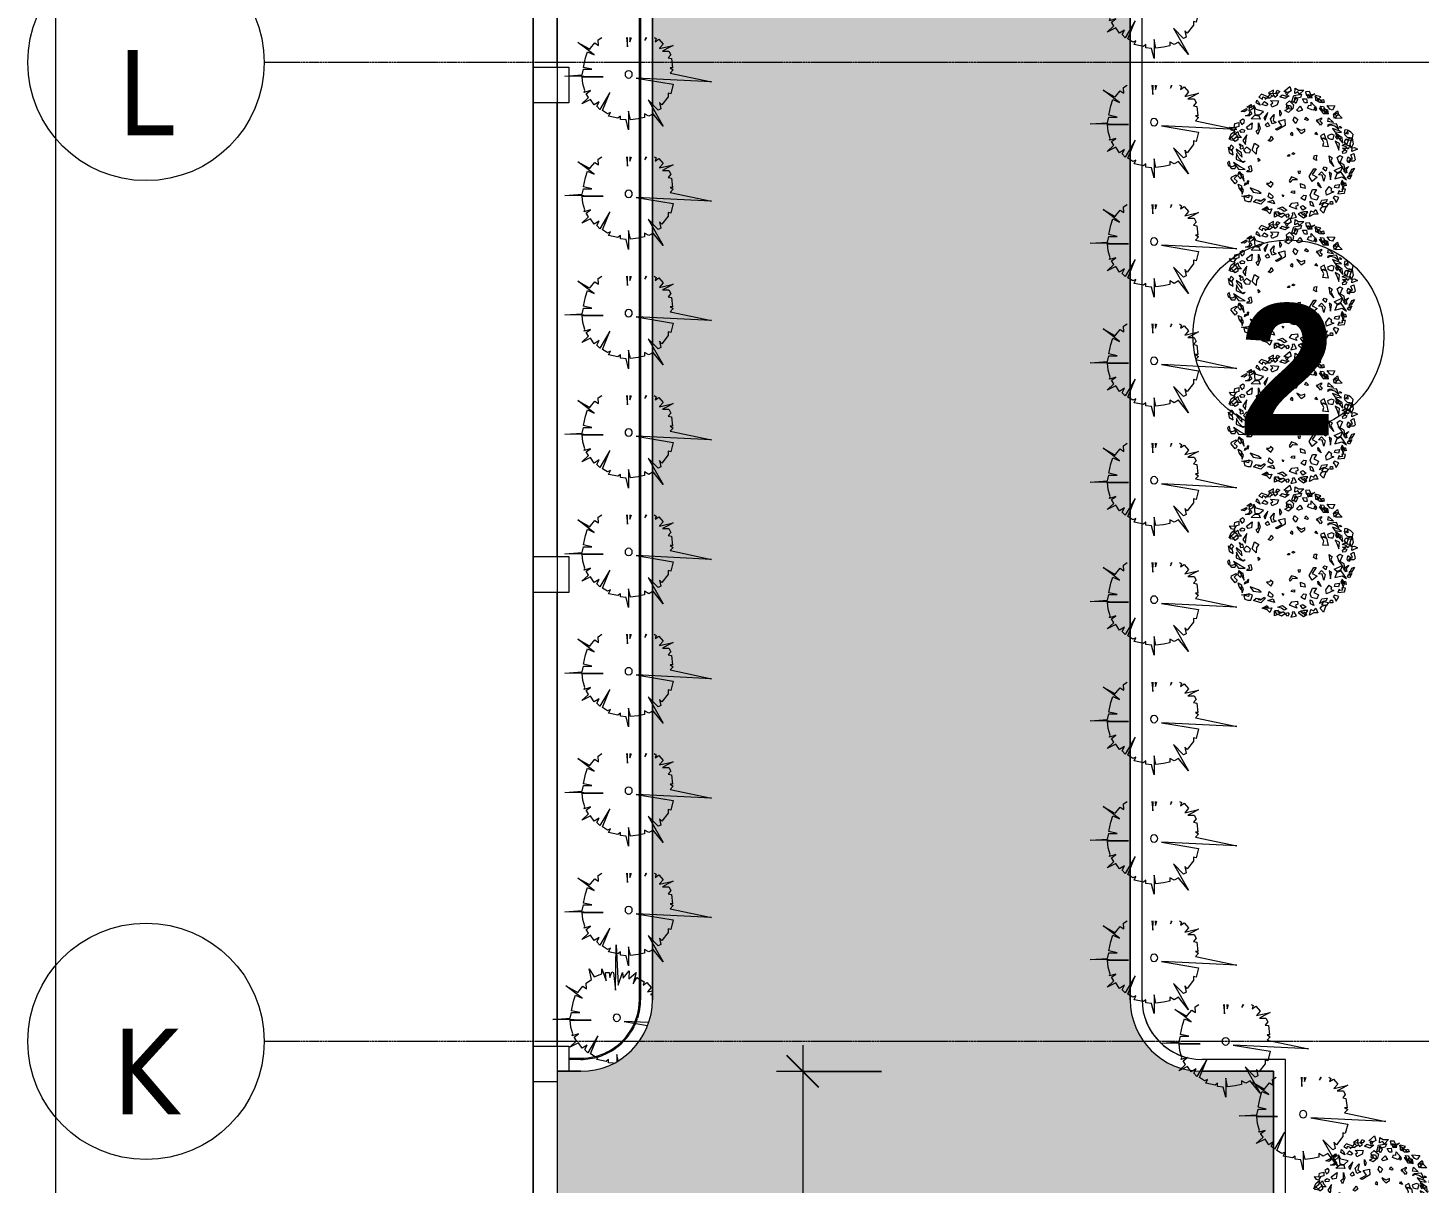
# Model space of a CAD drawing. Header units: millimetres. Extents: x 5357 to 201988, y -16345 to 109895.
# Drawn here: x 21872 to 33524, y 60549 to 70227 of the extents above; entities that cross this region are included whole.
import ezdxf

# ---------------------------------------------------------------- set-up
doc = ezdxf.new("R2010")
doc.units = ezdxf.units.MM
doc.linetypes.add('Double dash', pattern=[41.999998, 12, -6, 6, -6, 6, -6])
doc.linetypes.add('Grid Line', pattern=[22.225, 12.7, -3.175, 3.175, -3.175])
for name, color, linetype, lineweight in [('A-ANNO-DIMS', 211, 'Continuous', 9), ('A-ANNO-DIMS-220', 211, 'Continuous', 9), ('A-DETL-GENF-5', 254, 'Continuous', 9), ('A-DETL-MEDM', 33, 'Continuous', 18), ('A-DETL-THIN', 151, 'Continuous', 9), ('A-FLOR', 192, 'Continuous', 9), ('A-WALL', 113, 'Continuous', 9), ('C-PROP-LINE', 91, 'Double dash', 18), ('G-ANNO-TEXT-1', 7, 'Continuous', 9), ('G-IMPT', 8, 'Continuous', 9), ('L-PLNT', 71, 'Continuous', 9), ('S-COLS', 52, 'Continuous', 9), ('S-GRID-1', 1, 'Grid Line', 9), ('S-GRID-IDEN', 1, 'Continuous', 9)]:
    doc.layers.add(name, color=color, linetype=linetype, lineweight=lineweight)
doc.styles.add('Arial_4', font='arial_0.ttf', dxfattribs={"width": 0.9, "height": 660})
doc.styles.add('Arial_B', font='arialbd_0.ttf', dxfattribs={"width": 0.95, "height": 1100})
doc.styles.add('Tahoma_B', font='tahomabd_0.ttf', dxfattribs={"height": 715})
doc.dimstyles.new('1_Dim_chi_tiet_khu_đất_2', dxfattribs={"dimscale": 304.8, "dimtxt": 673.371204, "dimasz": 0.866142, "dimexe": 0.721785, "dimexo": 0.0625, "dimgap": 0.072178, "dimtad": 1, "dimdec": 0, "dimrnd": 5, "dimzin": 0, "dimdsep": 46, "dimtxsty": 'Arial_4', "dimblk1": 'OBLIQUE', "dimblk2": 'OBLIQUE', "dimsah": 1, "dimcen": 0.09, "dimdle": 0.721785, "dimazin": 0, "dimtfac": 1, "dimtdec": 4, "dimtix": 1, "dimtmove": 0, "dimatfit": 3, "dimfxl": 2.165354, "dimfxlon": 1, "dimtvp": 1, "dimtolj": 1, "dimtzin": 0, "dimarcsym": 2})

# ---------------------------------------------------------------- blocks, each defined once
blk = doc.blocks.new('CAY MAI VAN PHUC - CAY DUC SOC_dwg-V438-TKCS_MB SÂN ĐƯỜNG NỘI BỘ')
at = {"layer": 'G-IMPT', "flags": 128}
for points in [[(-342, 277), (-473, 307), (-416, 277)], [(-271, 393), (-293, 380), (-280, 347), (-320, 373), (-366, 320), (-329, 277)], [(-182, 393), (-173, 360), (-193, 393)], [(-12, 393), (-14, 347), (-30, 393)], [(23, 393), (13, 293), (11, 393)], [(404, 277), (359, 333), (319, 307), (325, 367), (286, 393)], [(456, 277), (538, 340), (429, 277)], [(-416, 277), (-360, 247), (-426, 247), (-446, 207), (-419, 174), (-453, 167), (-466, 68), (-439, 68), (-473, 48), (-439, 14), (-878, -79), (-80, -39), (-473, -105), (-446, -205), (-419, -198), (-419, -238), (-353, -324), (-326, -298), (-340, -364), (-313, -378), (-207, -271), (-366, -550), (-260, -418), (-213, -444), (-167, -418), (-167, -457), (-100, -471), (-20, -481), (0, -391), (0, -590), (26, -484), (86, -477), (86, -444), (113, -464), (212, -444), (192, -404), (226, -418), (279, -384), (199, -192), (305, -371), (339, -338), (312, -291), (365, -324), (405, -265), (498, -311), (425, -245), (452, -205), (405, -172), (472, -192), (465, -172), (485, -99), (492, -25), (272, -25), (678, -19), (492, -6), (478, 54), (392, 54), (478, 74), (458, 174), (438, 240), (365, 207), (456, 277)], [(-329, 277), (-326, 274), (-342, 277)], [(429, 277), (412, 267), (404, 277)]]:
    blk.add_lwpolyline(points, dxfattribs=at)
at = {"layer": 'G-IMPT'}
blk.add_circle((0, 0), 38.6, dxfattribs=at)
blk = doc.blocks.new('CAY MAI VAN PHUC - CAY BONG TRANG-V440-TKCS_MB SÂN ĐƯỜNG NỘI BỘ')
at = {"extrusion": (0, 0, -1), "xscale": 0.7894736842105263, "yscale": 0.7894736842105263, "zscale": -0.7894736842105263, "rotation": 180}
blk.add_blockref('CAY MAI VAN PHUC - CAY DUC SOC_dwg-V438-TKCS_MB SÂN ĐƯỜNG NỘI BỘ', (0, 0), dxfattribs=at)
blk = doc.blocks.new('CAY MAI VAN PHUC - CAY DUC SOC_dwg-V759-TKCS_MB SÂN ĐƯỜNG NỘI BỘ')
at = {"layer": 'G-IMPT'}
for p, q in [((-215, -279), (-207, -272)), ((-207, -272), (-213, -282))]:
    blk.add_line(p, q, dxfattribs=at)
at = {"layer": 'G-IMPT', "flags": 128}
for points in [[(33, 479), (13, 293), (6, 772), (-14, 347), (-60, 479), (-67, 420), (-133, 499), (-127, 413), (-207, 479), (-173, 360), (-213, 426), (-293, 380), (-280, 347), (-320, 373), (-366, 320), (-326, 274), (-380, 286)], [(633, -16), (492, -6), (478, 54), (392, 54), (478, 74), (458, 174), (438, 240), (365, 207), (538, 340), (412, 267), (359, 333), (319, 307), (325, 367), (266, 406), (292, 519), (239, 433), (159, 466), (159, 519), (113, 393), (119, 479), (79, 479), (73, 426), (53, 486), (33, 479)], [(-380, 258), (-360, 247), (-377, 247)], [(-338, -52), (-80, -39), (-328, -81)], [(334, -343), (339, -338), (312, -291), (365, -324), (405, -265), (498, -311), (425, -245), (452, -205), (405, -172), (472, -192), (465, -172), (485, -99), (492, -25), (272, -25), (633, -20)], [(633, -20), (678, -19), (633, -16)], [(228, -416), (279, -384), (199, -192), (305, -371), (333, -343)], [(-15, -457), (0, -391), (0, -464)], [(33, -483), (86, -477), (86, -444), (113, -464), (212, -444), (192, -404), (226, -418)]]:
    blk.add_lwpolyline(points, dxfattribs=at)
at = {"layer": 'G-IMPT'}
blk.add_circle((0, 0), 38.6, dxfattribs=at)
blk = doc.blocks.new('CAY MAI VAN PHUC - CAY BONG TRANG-V760-TKCS_MB SÂN ĐƯỜNG NỘI BỘ')
at = {"extrusion": (0, 0, -1), "xscale": 0.7894736842105263, "yscale": 0.7894736842105263, "zscale": -0.7894736842105263, "rotation": 180}
blk.add_blockref('CAY MAI VAN PHUC - CAY DUC SOC_dwg-V759-TKCS_MB SÂN ĐƯỜNG NỘI BỘ', (0, 0), dxfattribs=at)
blk = doc.blocks.new('CAY BACH TRINH - CAY BACH TRINH_dwg-2249800-TKCS_MB SÂN ĐƯỜNG NỘI BỘ')
at = {"layer": 'G-IMPT', "flags": 128}
for points in [[(-715, 1368), (-728, 1408), (-805, 1472), (-663, 1508), (-663, 1385)], [(-648, 1504), (-672, 1392), (-758, 1347), (-746, 1419), (-706, 1444)], [(-477, 1437), (-459, 1512), (-646, 1555)], [(-578, 1452), (-505, 1613), (-404, 1608), (-431, 1511), (-482, 1548), (-505, 1489), (-486, 1456)], [(-357, 1653), (-250, 1541), (-201, 1603), (-123, 1566), (-133, 1703), (-220, 1653)], [(-83, 1327), (-48, 1351), (-99, 1506), (-301, 1542), (-270, 1454), (-140, 1428)], [(-133, 1478), (-191, 1403), (-152, 1303), (-113, 1353)], [(7, 1749), (-25, 1628), (43, 1591), (160, 1616)], [(23, 1503), (131, 1428), (267, 1478), (209, 1528), (131, 1503)], [(121, 1587), (40, 1602), (86, 1521)], [(335, 1653), (267, 1616), (316, 1566), (365, 1591)], [(533, 1553), (590, 1452), (520, 1446), (509, 1467), (423, 1512), (399, 1468), (319, 1525), (383, 1562)], [(423, 1516), (443, 1553), (433, 1653), (560, 1578), (472, 1491)], [(579, 1478), (745, 1541), (813, 1466), (725, 1416), (716, 1478), (657, 1453), (647, 1416)], [(-1364, 914), (-1208, 910), (-1218, 988), (-1136, 1017), (-1240, 1107), (-1267, 1010)], [(-1174, 1238), (-1112, 1130), (-1037, 1152), (-972, 1252)], [(-766, 1181), (-866, 1042), (-1009, 1038), (-900, 1094)], [(-996, 1019), (-915, 1047), (-883, 1171), (-978, 1137)], [(-989, 1076), (-860, 1099), (-799, 1231), (-876, 1225), (-913, 1152)], [(-874, 1403), (-896, 1328), (-826, 1327), (-809, 1379)], [(-870, 1320), (-769, 1323), (-719, 1438), (-798, 1395)], [(-697, 1145), (-671, 1210), (-634, 1180), (-660, 1114)], [(-556, 1333), (-692, 1179), (-600, 1129), (-460, 1181), (-492, 1255), (-553, 1247)], [(-428, 1425), (-446, 1319), (-376, 1318), (-327, 1420)], [(-269, 1228), (-328, 1128), (-220, 1091), (-172, 1128)], [(14, 1366), (-94, 1266), (-74, 1166), (43, 1066), (140, 1116), (23, 1178), (101, 1291)], [(-50, 1140), (92, 1178), (86, 1252), (-14, 1249)], [(267, 1128), (228, 1041), (257, 966), (267, 1041)], [(511, 1378), (306, 1366), (335, 1266), (472, 1203), (501, 1278), (452, 1316)], [(667, 1353), (579, 1291), (628, 1241), (735, 1278)], [(696, 1091), (891, 1141), (949, 1253), (920, 1016), (803, 1003)], [(871, 1391), (823, 1341), (784, 1253), (891, 1316)], [(1064, 1244), (1080, 1108), (985, 1158), (937, 1212)], [(1027, 1278), (998, 1228), (1037, 1191), (1135, 1203)], [(1047, 1103), (998, 1028), (1066, 978), (1164, 978), (1066, 1016)], [(1144, 1166), (1135, 1128), (1203, 1078), (1281, 1091)], [(-1164, 910), (-1135, 1007), (-1204, 1044), (-1282, 1000), (-1216, 980)], [(-1279, 631), (-1217, 768), (-1027, 752), (-1169, 714)], [(-1010, 928), (-1137, 803), (-990, 828)], [(-993, 702), (-1009, 756), (-1064, 751)], [(-840, 791), (-799, 735), (-718, 839), (-724, 876), (-821, 927), (-821, 894), (-775, 847)], [(-717, 878), (-717, 816), (-688, 841)], [(-415, 941), (-483, 878), (-454, 853), (-386, 878)], [(-113, 953), (-201, 878), (-152, 778), (-84, 866)], [(140, 878), (131, 728), (335, 603), (384, 628), (218, 716), (306, 841)], [(413, 1016), (443, 853), (365, 803), (472, 766), (511, 903)], [(579, 803), (540, 716), (599, 691), (647, 741)], [(647, 866), (579, 1066), (686, 928)], [(813, 978), (784, 891), (1018, 903), (920, 991)], [(823, 791), (784, 653), (842, 491), (891, 578), (823, 628)], [(988, 791), (1008, 628), (1096, 616), (1144, 678)], [(1261, 753), (1203, 803), (1193, 853), (1232, 891), (1310, 841)], [(1339, 702), (1463, 665), (1444, 774), (1337, 802)], [(-1595, 553), (-1527, 591), (-1429, 491), (-1497, 416), (-1634, 403), (-1653, 491)], [(-1597, 135), (-1570, 248), (-1626, 391), (-1648, 247)], [(-1619, 320), (-1482, 361), (-1595, 398)], [(-1478, 213), (-1422, 297), (-1459, 373), (-1523, 336)], [(-1424, 524), (-1440, 618), (-1501, 607), (-1513, 501)], [(-1380, 266), (-1361, 403), (-1185, 528), (-1224, 441)], [(-1302, 703), (-1351, 666), (-1312, 653)], [(-1109, 650), (-1174, 560), (-1345, 537), (-1285, 585)], [(-1328, 370), (-1279, 378), (-1302, 402)], [(-1283, 435), (-1251, 475), (-1188, 428), (-1232, 366)], [(-1065, 367), (-1127, 366), (-1158, 473), (-1082, 500), (-981, 458), (-1000, 389)], [(-855, 181), (-881, 279), (-825, 405), (-958, 362), (-994, 169)], [(-942, 366), (-893, 503), (-795, 453), (-825, 366), (-873, 403)], [(-721, 477), (-654, 499), (-671, 550)], [(-220, 591), (-289, 516), (-386, 578), (-386, 628), (-289, 591), (-181, 653)], [(-74, 528), (-35, 541), (-6, 491), (-74, 466)], [(491, 441), (443, 366), (511, 303), (569, 328), (521, 378)], [(1135, 478), (1232, 328), (1164, 228), (1154, 328)], [(1310, 591), (1252, 628), (1193, 603), (1203, 553), (1281, 541)], [(1270, 413), (1394, 410), (1386, 473), (1452, 496), (1368, 568), (1347, 490)], [(1378, 453), (1369, 353), (1437, 303), (1476, 366)], [(1422, 673), (1471, 586), (1531, 604), (1583, 684)], [(1447, 578), (1476, 466), (1593, 366), (1544, 503)], [(1553, 425), (1451, 325), (1568, 345)], [(-1619, 40), (-1622, 139), (-1683, 152), (-1767, 105)], [(-1363, 198), (-1471, 259), (-1494, 200), (-1562, 210), (-1523, 107), (-1467, 166)], [(-1482, 60), (-1448, -1), (-1384, -6), (-1369, 43), (-1433, 90)], [(-1478, 141), (-1429, 91), (-1371, 128)], [(-1274, 77), (-1290, 255), (-1183, 312), (-1221, 219)], [(-74, 16), (-123, -9), (-94, -34), (-55, -22)], [(813, 191), (881, 116), (891, -22), (988, 78), (930, 266)], [(1085, 125), (1140, 155), (1218, 75), (1163, 15), (1054, 5), (1038, 75)], [(1310, 166), (1300, 116), (1222, 128), (1232, 203)], [(1256, -105), (1272, 5), (1412, 105), (1381, 35)], [(1319, 245), (1280, 215), (1311, 205)], [(1476, 153), (1534, 78), (1583, 116), (1544, 216)], [(1624, 156), (1594, 16), (1487, -41), (1502, 50), (1551, 81)], [(-1595, -47), (-1673, -9), (-1702, -172), (-1673, -209), (-1536, -209), (-1556, -172), (-1634, -147)], [(-1515, -106), (-1486, -178), (-1501, -227), (-1553, -242), (-1599, -161)], [(-1489, -516), (-1411, -473), (-1448, -396), (-1534, -351), (-1465, -430)], [(-1449, -521), (-1419, -309), (-1263, -222), (-1351, -346)], [(-1291, -267), (-1232, -115), (-1304, -62), (-1376, -95)], [(-1224, -515), (-1157, -451), (-1369, -353), (-1324, -476)], [(-1145, -345), (-1046, -242), (-1021, -71), (-1105, -125), (-1069, -201)], [(-935, -470), (-860, -411), (-900, -361), (-966, -383)], [(-688, -191), (-610, -147), (-641, -60), (-704, -55), (-685, -122)], [(11, -79), (65, -80), (51, -44), (11, -37)], [(832, -134), (784, -184), (823, -222)], [(1085, -355), (1023, -325), (999, -455), (1023, -485), (1132, -485), (1116, -455), (1054, -435)], [(1477, -247), (1352, -421), (1173, -426), (1309, -356)], [(1179, -205), (1218, -245), (1264, -215)], [(1398, -9), (1408, -159), (1232, -234), (1339, -134)], [(1427, -309), (1447, -409), (1525, -409), (1573, -334), (1505, -346)], [(1563, -293), (1595, -211), (1641, -250), (1609, -331)], [(-1604, -526), (-1578, -497), (-1615, -421), (-1690, -396)], [(-1553, -680), (-1504, -649), (-1521, -598), (-1613, -563)], [(-1546, -521), (-1536, -609), (-1595, -596), (-1604, -509)], [(-1173, -669), (-1368, -622), (-1473, -694), (-1336, -498), (-1227, -542)], [(-1390, -946), (-1429, -809), (-1361, -709), (-1332, -796), (-1361, -846)], [(-1024, -493), (-1058, -702), (-1088, -530)], [(-888, -735), (-838, -578), (-745, -570), (-823, -487), (-921, -590)], [(-582, -741), (-504, -613), (-626, -407), (-681, -406), (-575, -561), (-711, -631)], [(-229, -532), (-269, -525), (-272, -467), (-200, -477)], [(-129, -656), (-34, -622), (23, -722), (0, -767), (-69, -688), (-193, -693)], [(1124, -735), (1132, -805), (1085, -795), (1077, -725)], [(1202, -735), (1225, -565), (1350, -495), (1280, -595)], [(1330, -484), (1271, -546), (1300, -671), (1369, -596)], [(1384, -736), (1435, -805), (1537, -675), (1529, -628), (1408, -565), (1408, -607), (1465, -665)], [(-1468, -852), (-1402, -831), (-1326, -772), (-1450, -777)], [(-1251, -1066), (-1426, -1044), (-1452, -946), (-1351, -943), (-1371, -1002), (-1308, -1008), (-1282, -979)], [(-1270, -915), (-1163, -901), (-1183, -834), (-1295, -817)], [(-1144, -1010), (-957, -1095), (-936, -993), (-1027, -873), (-1088, -926), (-1063, -982)], [(-811, -903), (-736, -844), (-727, -764), (-770, -826)], [(-698, -1231), (-557, -1193), (-527, -1096), (-584, -953), (-693, -951), (-619, -1061), (-741, -1124)], [(-393, -926), (-281, -901), (-277, -790), (-378, -835)], [(-120, -1056), (-31, -1033), (-45, -997), (-117, -988)], [(176, -1143), (205, -1087), (168, -1096)], [(550, -1034), (443, -1134), (482, -1196), (569, -1146)], [(614, -795), (506, -893), (444, -803), (510, -740), (536, -796)], [(1048, -911), (967, -1024), (753, -1052), (829, -993)], [(1193, -846), (1173, -780), (1104, -785)], [(1249, -1075), (1218, -965), (1272, -885), (1295, -955), (1272, -995)], [(1359, -809), (1271, -859), (1281, -984), (1330, -909)], [(-1130, -1172), (-1165, -1196), (-1203, -1289), (-1280, -1164), (-1162, -1128)], [(-1117, -1335), (-1039, -1334), (-1059, -1267), (-1114, -1266)], [(-883, -1296), (-1010, -1321), (-942, -1409), (-834, -1384)], [(-771, -1348), (-831, -1232), (-975, -1212), (-947, -1284), (-866, -1298)], [(-872, -1573), (-787, -1482), (-829, -1416), (-944, -1384)], [(-622, -1399), (-535, -1360), (-523, -1254), (-580, -1280)], [(-384, -1242), (-286, -1181), (-363, -1098), (-424, -1108)], [(-336, -1491), (-270, -1405), (-332, -1372), (-423, -1439)], [(-180, -1469), (12, -1396), (-45, -1309), (-194, -1290), (-200, -1370), (-142, -1392)], [(323, -1445), (199, -1404), (83, -1492), (153, -1523), (221, -1476)], [(411, -1324), (581, -1272), (441, -1226)], [(731, -1476), (595, -1400), (567, -1474), (481, -1461), (531, -1590), (600, -1516)], [(608, -1509), (686, -1484), (608, -1434)], [(667, -1184), (647, -1221), (764, -1334), (959, -1271), (891, -1209), (764, -1246)], [(775, -1261), (835, -1251), (807, -1222)], [(1103, -1266), (1025, -1267), (986, -1133), (1081, -1099), (1208, -1151), (1184, -1238)], [(1066, -1096), (1086, -1171), (1271, -1121)], [(-505, -1659), (-547, -1509), (-620, -1542), (-671, -1472), (-727, -1598), (-626, -1595)], [(-386, -1646), (-464, -1534), (-357, -1534), (-289, -1559)], [(-215, -1584), (-355, -1693), (-443, -1641), (-373, -1567), (-346, -1624), (-297, -1583), (-299, -1545)], [(-55, -1574), (-63, -1616), (-24, -1708), (-167, -1674), (-109, -1565)], [(69, -1680), (123, -1624), (62, -1590), (23, -1629)], [(228, -1671), (131, -1609), (189, -1571), (209, -1584), (306, -1584), (306, -1534), (404, -1546), (365, -1609)], [(411, -1674), (406, -1550), (330, -1534), (226, -1592)]]:
    blk.add_lwpolyline(points, close=True, dxfattribs=at)
blk = doc.blocks.new('CAY BACH TRINH - CAY BACH TRINH-2271498-TKCS_MB SÂN ĐƯỜNG NỘI BỘ')
at = {"extrusion": (0, 0, -1), "xscale": 0.3200000000000001, "yscale": 0.3200000000000001, "zscale": -0.3200000000000001, "rotation": 180}
blk.add_blockref('CAY BACH TRINH - CAY BACH TRINH_dwg-2249800-TKCS_MB SÂN ĐƯỜNG NỘI BỘ', (0, 0), dxfattribs=at)
blk = doc.blocks.new('Family - ___-1476882-TKCS_MB SÂN ĐƯỜNG NỘI BỘ')
at = {"layer": 'C-PROP-LINE'}
blk.add_line((26104, 45986), (26104, 77418), dxfattribs=at)
blk = doc.blocks.new('Grid - M_Grid Head - Circle-353313-TKCS_MB SÂN ĐƯỜNG NỘI BỘ')
at = {"layer": 'S-GRID-IDEN'}
blk.add_circle((0, 0), 4.5, dxfattribs=at)
blk = doc.blocks.new('DIMBLOCK37-TKCS_MB SÂN ĐƯỜNG NỘI BỘ')
at = {"layer": 'A-ANNO-DIMS-220'}
for p, q in [((28361, 61706), (28361, 40766)), ((29021, 61486), (28141, 61486)), ((28361, 61486), (29021, 61486)), ((29021, 40986), (28141, 40986)), ((28361, 40986), (29021, 40986))]:
    blk.add_line(p, q, dxfattribs=at)
at = {"layer": 'A-ANNO-DIMS-220', "lineweight": 25}
for p, q in [((28361, 61486), (28229, 61618)), ((28361, 61486), (28493, 61354)), ((28361, 40986), (28229, 41118)), ((28361, 40986), (28493, 40854))]:
    blk.add_line(p, q, dxfattribs=at)
at = {"layer": 'A-ANNO-DIMS-220', "color": 0, "insert": (27483, 50097), "char_height": 660, "width": 2734.92, "attachment_point": 1, "rotation": 90, "line_spacing_factor": 0.941778, "style": 'Arial_4'}
blk.add_mtext('20500', dxfattribs=at)
blk = doc.blocks.new('_Oblique')
at = {"color": 0, "linetype": 'ByBlock', "lineweight": -2}
blk.add_line((-0.5, -0.5), (0.5, 0.5), dxfattribs=at)

msp = doc.modelspace()

# ---------------------------------------------------------------- hatches: boundary and pattern name
at = {"layer": 'A-DETL-GENF-5'}
h = msp.add_hatch(color=256, dxfattribs=at)
h.paths.add_polyline_path([(132236, 13236.9), (133801.5, 14802.4), (133801.5, 40386.3), (133808.2, 40474.6), (133827.9, 40561), (133860.2, 40643.9), (133904.8, 40721.5), (133956, 40787.2), (134018.7, 40847.3), (134092.5, 40899.5), (134160.4, 40935.1), (134241.9, 40964.1), (134330, 40981.2), (134432.3, 40986.3), (134801.5, 40986.3), (134801.5, 45986.3), (134601.6, 45986.3), (134601.5, 61486.3), (134401.5, 61486.3), (134313.2, 61493.1), (134226.8, 61512.7), (134143.9, 61545.1), (134066.3, 61589.7), (134000.6, 61640.8), (133944.1, 61698.6), (133893.1, 61768.6), (133852.7, 61845.2), (133823.7, 61926.8), (133806.6, 62014.8), (133801.5, 62086.3), (133801.5, 77711.3), (128195.8, 83316.9), (86052.6, 83316.9), (85953.7, 83323), (85845.1, 83344.4), (85752.8, 83374.4), (85658.2, 83419.1), (85576.4, 83470.6), (85501.2, 83531.3), (85433.6, 83600.5), (85374.7, 83677.1), (85325.2, 83760.2), (85284.4, 83853), (85256.2, 83945.7), (85239.1, 84041.7), (85232.6, 84118.2), (85152.6, 84118.2), (85152.6, 84418.2), (75352.6, 84418.2), (75352.6, 81418.2), (69152.6, 81418.5), (69152.6, 83336.9), (32729.3, 83336.9), (27103.5, 77711.1), (27101.8, 62062.3), (27096.8, 61998.1), (27077.1, 61911.7), (27044.7, 61828.8), (27000.2, 61751.1), (26945.4, 61681.8), (26886.3, 61625.3), (26812.5, 61573.2), (26744.6, 61537.5), (26663, 61508.6), (26575, 61491.5), (26488.1, 61486.3), (26303.5, 61486.3), (26303.5, 45986.3), (26103.5, 45986.3), (26103.5, 40986.3), (26503.5, 40986.3), (26588.9, 40980.2), (26672.5, 40962), (26752.7, 40932.1), (26836.7, 40884.5), (26908, 40828.2), (26964.5, 40769.2), (27016.7, 40695.3), (27049.3, 40635.6), (27082.4, 40540.8), (27097.9, 40464.6), (27103.5, 40364.8), (27103.5, 14802.6), (28669.1, 13236.9), (71452.6, 13236.9), (71452.6, 14388.2), (89452.6, 14388.2), (89452.6, 13236.9), (132227.7, 13236.9)])
h.paths.add_polyline_path([(100252.5, 47586.7), (100252.4, 47586.7), (100250, 47595.4)])
h.paths.add_polyline_path([(100252.5, 47586.7), (100252.5, 47586.7), (100250.1, 47595.4)])
h.paths.add_polyline_path([(44469.2, 17235.3), (32103.5, 17236.9), (31986.8, 17244), (31881, 17262), (31773.2, 17293.1), (31667.9, 17336.9), (31571.4, 17390.3), (31467.1, 17466.6), (31381.6, 17546.4), (31313.9, 17624.5), (31248.3, 17720.2), (31202.4, 17803.3), (31159.6, 17906.7), (31126, 18029.7), (31109.8, 18125), (31103.5, 18236.9), (31104.4, 40399.4), (31112.2, 40483.5), (31131.6, 40565.6), (31162.4, 40644.2), (31205.3, 40719.5), (31261.6, 40790.8), (31320.7, 40847.3), (31394.5, 40899.5), (31458.2, 40933.6), (31537.5, 40962.7), (31620.5, 40980.4), (31703.5, 40986.3), (32303.5, 40988), (32303.5, 61486.3), (31703.5, 61486.3), (31618.1, 61492.4), (31534.5, 61510.6), (31454.3, 61540.6), (31372.8, 61586.3), (31304, 61639.4), (31242.5, 61703.5), (31190.3, 61777.4), (31157.7, 61837.1), (31127.8, 61917.3), (31109.6, 62000.9), (31103.5, 62086.3), (31105.5, 74429.2), (31110.1, 74600.4), (31133.3, 74883.6), (31163.1, 75112.3), (31209.8, 75367.9), (31265.3, 75604.9), (31320.6, 75803.8), (31398.6, 76038.7), (31488.1, 76269.3), (31600.6, 76518.6), (31704.3, 76722.2), (31819.2, 76924.3), (31946.2, 77124.8), (32106, 77349.2), (32238.4, 77518.9), (32398.7, 77704.7), (32592.1, 77905.4), (32745.7, 78051.7), (32967.4, 78240), (33156.7, 78385.3), (33353.1, 78521.6), (33556.2, 78648.7), (33765.7, 78766.2), (33981, 78873.7), (34201.8, 78970.8), (34427.5, 79057.5), (34697, 79144.1), (34892, 79197.9), (35170.6, 79258.2), (35410.6, 79297.8), (35618.1, 79323.2), (35858.2, 79340.9), (36103.5, 79346.9), (60561.6, 79346.6), (60762.3, 79337.6), (60915.9, 79321.3), (61095.3, 79289.5), (61287.1, 79240.5), (61450.5, 79186.8), (61614.1, 79120.5), (61778.1, 79040.4), (61935.9, 78949.1), (62087, 78847), (62225.3, 78739.2), (62349.8, 78628.6), (62476.1, 78500), (62596.4, 78358.8), (62700.9, 78217.6), (62790.1, 78079.6), (62873.3, 77930.7), (62948.9, 77770.6), (63013.5, 77605.7), (63066.8, 77436.8), (63113.3, 77236.8), (63141.5, 77060.8), (63157.5, 76885.4), (63162.6, 76736.9), (63162.6, 75418.2), (75662.6, 75418.2), (75662.6, 69741.9), (63162.6, 69741.9), (63161.2, 56262.3), (63152.6, 56152.5), (63134.5, 56053.3), (63105.2, 55953), (63052.6, 55832.6), (62999.3, 55740.2), (62929.8, 55646.5), (62852.9, 55564.2), (62773.7, 55495.7), (62679.3, 55431.1), (62582.9, 55379.7), (62480.3, 55338.8), (62374.7, 55309.6), (62253.3, 55291.4), (62152.6, 55286.3), (60652.6, 55286.3), (60652.6, 47586.3), (100252.6, 47586.7), (100252.6, 55286.3), (98742.6, 55286.3), (98621.7, 55294.1), (98499.2, 55317.4), (98412.3, 55342.4), (98296.7, 55392), (98210.5, 55439.6), (98119.1, 55504.5), (98021.3, 55595.1), (97952.5, 55674.5), (97891.7, 55761.7), (97840.1, 55856.1), (97798.4, 55956.9), (97763.9, 56086), (97748.9, 56174.4), (97742.6, 56287), (97742.6, 69741.9), (85242.6, 69741.9), (85242.6, 75418.2), (97742.6, 75418.2), (97742.6, 76818.2), (97752.3, 77032.1), (97770.9, 77197.1), (97802.5, 77371.3), (97845.9, 77542.9), (97906.6, 77726.2), (97974.4, 77891.2), (98053.4, 78051.4), (98141.7, 78203.5), (98240, 78349.4), (98348, 78488.3), (98465, 78619.6), (98590.7, 78742.8), (98724.3, 78857.2), (98865.9, 78962.6), (99013.3, 79057.7), (99167.2, 79142.9), (99345.6, 79225.1), (99490.5, 79281.3), (99658.5, 79333.9), (99829.6, 79375), (100033.7, 79407.7), (100179, 79422.3), (100376.3, 79428.2), (124801.6, 79428.2), (125047, 79422.2), (125291.7, 79404.2), (125535.3, 79374.1), (125823.7, 79321.7), (126019, 79277.7), (126278.2, 79204.6), (126523.2, 79121.6), (126734, 79039.2), (126971.7, 78931.9), (127196.1, 78816.6), (127393.6, 78703.3), (127611, 78563.4), (127801.6, 78427.5), (127993.4, 78276.2), (128178.2, 78115.2), (128353.1, 77947), (128519.5, 77770.8), (128676.4, 77587.7), (128821.4, 77401.4), (128967.3, 77192.9), (129098.8, 76983.6), (129226.1, 76755.7), (129330.6, 76545.6), (129430.3, 76317.7), (129518.8, 76084.2), (129595.9, 75845.1), (129661.5, 75599.9), (129710.2, 75376.7), (129747.5, 75161.9), (129779.3, 74894.4), (129795.6, 74673.6), (129801.6, 74336.9), (129799.9, 62062.3), (129793, 61989.2), (129773.5, 61907.1), (129742.7, 61828.5), (129701.2, 61755), (129643.5, 61681.8), (129584.4, 61625.3), (129510.6, 61573.2), (129446.9, 61539.1), (129367.6, 61510), (129284.7, 61492.3), (129201.6, 61486.3), (128601.6, 61486.3), (128601.6, 40986.3), (129201.6, 40986.3), (129287, 40980.2), (129370.7, 40962), (129450.9, 40932.1), (129526, 40891.1), (129602.5, 40831.8), (129662.6, 40769.2), (129714.8, 40695.3), (129747.4, 40635.6), (129777.3, 40555.4), (129795.5, 40471.7), (129801.6, 40364.8), (129801.6, 18236.9), (129795.3, 18125), (129771.7, 17997.6), (129745.5, 17906.7), (129701.6, 17801.3), (129648.4, 17704.9), (129571.9, 17600.5), (129500.8, 17522.8), (129414.1, 17447.3), (129318.3, 17381.7), (129216.5, 17328.1), (129113.4, 17287.7), (129011.5, 17259.9), (128891.6, 17242), (128801.6, 17236.9), (116102.6, 17236.9), (116102.6, 20888.2), (44802.6, 20888.2), (44802.6, 17235.3), (44602.6, 17235.3)])
h.paths.add_polyline_path([(31669.6, 17293), (31669.6, 17293.1), (31669.6, 17303.8)])
h.paths.add_polyline_path([(89702.6, 58586.3), (69202.6, 58586.3), (69202.6, 64335.3), (91702.6, 64335.3), (91702.6, 58586.3), (90087.6, 58586.3)])
h = msp.add_hatch(dxfattribs=at)
h.set_pattern_fill('FP_7', color=256, style=0, pattern_type=2)
h.set_pattern_definition([(0, (0, 0), (1788.16, 447.04), [73.762, -1267.358, 73.762, -1267.358, -7152.64]), (0, (0, 0), (1788.16, 447.04), [-2682.24, 73.762, -2608.478, 73.762, -1267.358, -3129.28]), (0, (0, 0), (1788.16, 447.04), [-6705.6, 73.762, -820.318, 73.762, -2161.438]), (120, (670.56, 223.5), (-1281.228, 1325.072), [73.762, -1267.358, 73.762, -8419.998]), (120, (670.56, 223.5), (-1281.228, 1325.072), [-1414.882, -1267.358, 73.762, -2608.478, -4470.4]), (120, (670.56, 223.5), (-1281.228, 1325.072), [-5364.48, 73.762, -1267.358, 73.762, -3055.518]), (120, (670.56, 223.5), (-1281.228, 1325.072), [-6779.362, -820.318, 73.762, -2161.438]), (240, (894.1, 1117.6), (-506.932, -1772.112), [73.762, -1267.358, 73.762, -8419.998]), (240, (894.1, 1117.6), (-506.932, -1772.112), [-1414.882, -1267.358, 73.762, -2608.478, -4470.4]), (240, (894.1, 1117.6), (-506.932, -1772.112), [-5364.48, 73.762, -1267.358, 73.762, -3055.518]), (240, (894.1, 1117.6), (-506.932, -1772.112), [-6779.362, -820.318, 73.762, -2161.438])])
h.paths.add_polyline_path([(132236, 13236.9), (133801.5, 14802.4), (133801.5, 40386.3), (133808.2, 40474.6), (133827.9, 40561), (133860.2, 40643.9), (133904.8, 40721.5), (133956, 40787.2), (134018.7, 40847.3), (134092.5, 40899.5), (134160.4, 40935.1), (134241.9, 40964.1), (134330, 40981.2), (134432.3, 40986.3), (134801.5, 40986.3), (134801.5, 45986.3), (134601.6, 45986.3), (134601.5, 61486.3), (134401.5, 61486.3), (134313.2, 61493.1), (134226.8, 61512.7), (134143.9, 61545.1), (134066.3, 61589.7), (134000.6, 61640.8), (133944.1, 61698.6), (133893.1, 61768.6), (133852.7, 61845.2), (133823.7, 61926.8), (133806.6, 62014.8), (133801.5, 62086.3), (133801.5, 77711.3), (128195.8, 83316.9), (86052.6, 83316.9), (85953.7, 83323), (85845.1, 83344.4), (85752.8, 83374.4), (85658.2, 83419.1), (85576.4, 83470.6), (85501.2, 83531.3), (85433.6, 83600.5), (85374.7, 83677.1), (85325.2, 83760.2), (85284.4, 83853), (85256.2, 83945.7), (85239.1, 84041.7), (85232.6, 84118.2), (85152.6, 84118.2), (85152.6, 84418.2), (75352.6, 84418.2), (75352.6, 81418.2), (69152.6, 81418.5), (69152.6, 83336.9), (32729.3, 83336.9), (27103.5, 77711.1), (27101.8, 62062.3), (27096.8, 61998.1), (27077.1, 61911.7), (27044.7, 61828.8), (27000.2, 61751.1), (26945.4, 61681.8), (26886.3, 61625.3), (26812.5, 61573.2), (26744.6, 61537.5), (26663, 61508.6), (26575, 61491.5), (26488.1, 61486.3), (26303.5, 61486.3), (26303.5, 45986.3), (26103.5, 45986.3), (26103.5, 40986.3), (26503.5, 40986.3), (26588.9, 40980.2), (26672.5, 40962), (26752.7, 40932.1), (26836.7, 40884.5), (26908, 40828.2), (26964.5, 40769.2), (27016.7, 40695.3), (27049.3, 40635.6), (27082.4, 40540.8), (27097.9, 40464.6), (27103.5, 40364.8), (27103.5, 14802.6), (28669.1, 13236.9), (71452.6, 13236.9), (71452.6, 14388.2), (89452.6, 14388.2), (89452.6, 13236.9), (132227.7, 13236.9)])
h.paths.add_polyline_path([(100252.5, 47586.7), (100252.4, 47586.7), (100250, 47595.4)])
h.paths.add_polyline_path([(100252.5, 47586.7), (100252.5, 47586.7), (100250.1, 47595.4)])
h.paths.add_polyline_path([(44469.2, 17235.3), (32103.5, 17236.9), (31986.8, 17244), (31881, 17262), (31773.2, 17293.1), (31667.9, 17336.9), (31571.4, 17390.3), (31467.1, 17466.6), (31381.6, 17546.4), (31313.9, 17624.5), (31248.3, 17720.2), (31202.4, 17803.3), (31159.6, 17906.7), (31126, 18029.7), (31109.8, 18125), (31103.5, 18236.9), (31104.4, 40399.4), (31112.2, 40483.5), (31131.6, 40565.6), (31162.4, 40644.2), (31205.3, 40719.5), (31261.6, 40790.8), (31320.7, 40847.3), (31394.5, 40899.5), (31458.2, 40933.6), (31537.5, 40962.7), (31620.5, 40980.4), (31703.5, 40986.3), (32303.5, 40988), (32303.5, 61486.3), (31703.5, 61486.3), (31618.1, 61492.4), (31534.5, 61510.6), (31454.3, 61540.6), (31372.8, 61586.3), (31304, 61639.4), (31242.5, 61703.5), (31190.3, 61777.4), (31157.7, 61837.1), (31127.8, 61917.3), (31109.6, 62000.9), (31103.5, 62086.3), (31105.5, 74429.2), (31110.1, 74600.4), (31133.3, 74883.6), (31163.1, 75112.3), (31209.8, 75367.9), (31265.3, 75604.9), (31320.6, 75803.8), (31398.6, 76038.7), (31488.1, 76269.3), (31600.6, 76518.6), (31704.3, 76722.2), (31819.2, 76924.3), (31946.2, 77124.8), (32106, 77349.2), (32238.4, 77518.9), (32398.7, 77704.7), (32592.1, 77905.4), (32745.7, 78051.7), (32967.4, 78240), (33156.7, 78385.3), (33353.1, 78521.6), (33556.2, 78648.7), (33765.7, 78766.2), (33981, 78873.7), (34201.8, 78970.8), (34427.5, 79057.5), (34697, 79144.1), (34892, 79197.9), (35170.6, 79258.2), (35410.6, 79297.8), (35618.1, 79323.2), (35858.2, 79340.9), (36103.5, 79346.9), (60561.6, 79346.6), (60762.3, 79337.6), (60915.9, 79321.3), (61095.3, 79289.5), (61287.1, 79240.5), (61450.5, 79186.8), (61614.1, 79120.5), (61778.1, 79040.4), (61935.9, 78949.1), (62087, 78847), (62225.3, 78739.2), (62349.8, 78628.6), (62476.1, 78500), (62596.4, 78358.8), (62700.9, 78217.6), (62790.1, 78079.6), (62873.3, 77930.7), (62948.9, 77770.6), (63013.5, 77605.7), (63066.8, 77436.8), (63113.3, 77236.8), (63141.5, 77060.8), (63157.5, 76885.4), (63162.6, 76736.9), (63162.6, 75418.2), (75662.6, 75418.2), (75662.6, 69741.9), (63162.6, 69741.9), (63161.2, 56262.3), (63152.6, 56152.5), (63134.5, 56053.3), (63105.2, 55953), (63052.6, 55832.6), (62999.3, 55740.2), (62929.8, 55646.5), (62852.9, 55564.2), (62773.7, 55495.7), (62679.3, 55431.1), (62582.9, 55379.7), (62480.3, 55338.8), (62374.7, 55309.6), (62253.3, 55291.4), (62152.6, 55286.3), (60652.6, 55286.3), (60652.6, 47586.3), (100252.6, 47586.7), (100252.6, 55286.3), (98742.6, 55286.3), (98621.7, 55294.1), (98499.2, 55317.4), (98412.3, 55342.4), (98296.7, 55392), (98210.5, 55439.6), (98119.1, 55504.5), (98021.3, 55595.1), (97952.5, 55674.5), (97891.7, 55761.7), (97840.1, 55856.1), (97798.4, 55956.9), (97763.9, 56086), (97748.9, 56174.4), (97742.6, 56287), (97742.6, 69741.9), (85242.6, 69741.9), (85242.6, 75418.2), (97742.6, 75418.2), (97742.6, 76818.2), (97752.3, 77032.1), (97770.9, 77197.1), (97802.5, 77371.3), (97845.9, 77542.9), (97906.6, 77726.2), (97974.4, 77891.2), (98053.4, 78051.4), (98141.7, 78203.5), (98240, 78349.4), (98348, 78488.3), (98465, 78619.6), (98590.7, 78742.8), (98724.3, 78857.2), (98865.9, 78962.6), (99013.3, 79057.7), (99167.2, 79142.9), (99345.6, 79225.1), (99490.5, 79281.3), (99658.5, 79333.9), (99829.6, 79375), (100033.7, 79407.7), (100179, 79422.3), (100376.3, 79428.2), (124801.6, 79428.2), (125047, 79422.2), (125291.7, 79404.2), (125535.3, 79374.1), (125823.7, 79321.7), (126019, 79277.7), (126278.2, 79204.6), (126523.2, 79121.6), (126734, 79039.2), (126971.7, 78931.9), (127196.1, 78816.6), (127393.6, 78703.3), (127611, 78563.4), (127801.6, 78427.5), (127993.4, 78276.2), (128178.2, 78115.2), (128353.1, 77947), (128519.5, 77770.8), (128676.4, 77587.7), (128821.4, 77401.4), (128967.3, 77192.9), (129098.8, 76983.6), (129226.1, 76755.7), (129330.6, 76545.6), (129430.3, 76317.7), (129518.8, 76084.2), (129595.9, 75845.1), (129661.5, 75599.9), (129710.2, 75376.7), (129747.5, 75161.9), (129779.3, 74894.4), (129795.6, 74673.6), (129801.6, 74336.9), (129799.9, 62062.3), (129793, 61989.2), (129773.5, 61907.1), (129742.7, 61828.5), (129701.2, 61755), (129643.5, 61681.8), (129584.4, 61625.3), (129510.6, 61573.2), (129446.9, 61539.1), (129367.6, 61510), (129284.7, 61492.3), (129201.6, 61486.3), (128601.6, 61486.3), (128601.6, 40986.3), (129201.6, 40986.3), (129287, 40980.2), (129370.7, 40962), (129450.9, 40932.1), (129526, 40891.1), (129602.5, 40831.8), (129662.6, 40769.2), (129714.8, 40695.3), (129747.4, 40635.6), (129777.3, 40555.4), (129795.5, 40471.7), (129801.6, 40364.8), (129801.6, 18236.9), (129795.3, 18125), (129771.7, 17997.6), (129745.5, 17906.7), (129701.6, 17801.3), (129648.4, 17704.9), (129571.9, 17600.5), (129500.8, 17522.8), (129414.1, 17447.3), (129318.3, 17381.7), (129216.5, 17328.1), (129113.4, 17287.7), (129011.5, 17259.9), (128891.6, 17242), (128801.6, 17236.9), (116102.6, 17236.9), (116102.6, 20888.2), (44802.6, 20888.2), (44802.6, 17235.3), (44602.6, 17235.3)])
h.paths.add_polyline_path([(31669.6, 17293), (31669.6, 17293.1), (31669.6, 17303.8)])
h.paths.add_polyline_path([(89702.6, 58586.3), (69202.6, 58586.3), (69202.6, 64335.3), (91702.6, 64335.3), (91702.6, 58586.3), (90087.6, 58586.3)])

# ---------------------------------------------------------------- linework, layer by layer
at = {"layer": 'A-DETL-MEDM'}
msp.add_circle((32429.3, 67650.3), 800, dxfattribs=at)
at = {"layer": 'A-DETL-THIN'}
for p, q in [((27103.5, 77711.1), (27103.5, 62086.3)), ((27103.5, 62086.3), (27103.5, 77711.1)), ((26103.5, 77418.2), (26103.5, 45986.3)), ((26303.5, 77335.4), (26303.5, 61486.3)), ((31103.5, 62086.3), (31103.5, 74336.9)), ((31103.5, 74336.9), (31103.5, 62086.3)), ((26503.5, 61486.3), (26303.5, 61486.3)), ((26303.5, 61486.3), (26303.5, 45986.3)), ((26303.5, 61486.3), (26503.5, 61486.3)), ((32303.5, 61486.3), (31703.5, 61486.3)), ((31703.5, 61486.3), (32303.5, 61486.3)), ((32303.5, 40986.3), (32303.5, 61486.3)), ((32303.5, 61486.3), (32303.5, 40986.3))]:
    msp.add_line(p, q, dxfattribs=at)
for centre, start, end in [((26503.5, 62086.3), 270, 0), ((26503.5, 62086.3), 270, 0), ((31703.5, 62086.3), 180, 270), ((31703.5, 62086.3), 180, 270)]:
    msp.add_arc(centre, 600, start, end, dxfattribs=at)
at = {"layer": 'A-FLOR'}
for p, q in [((22103.5, 80001.3), (22103.5, -8023.3)), ((26993.5, 62086.3), (26993.5, 77756.7)), ((27003.5, 77752.5), (27003.5, 62086.3)), ((26103.5, -7352), (26103.5, 77418.2)), ((31203.5, 62086.3), (31203.5, 74336.9)), ((26303.5, 69898.2), (26303.5, 73698.2)), ((26303.5, 65798.2), (26303.5, 69598.2)), ((26303.5, 61698.2), (26303.5, 65498.2)), ((27103.5, 62555.4), (27103.5, 62086.3)), ((26403.5, 61596.3), (26503.5, 61596.3)), ((26503.5, 61586.3), (26403.5, 61586.3)), ((32403.5, 61586.3), (31703.5, 61586.3)), ((32403.5, 40886.3), (32403.5, 61586.3))]:
    msp.add_line(p, q, dxfattribs=at)
for centre, radius, start, end in [((26503.5, 62086.3), 490, 297, 0), ((26503.5, 62086.3), 490, 297, 0), ((26503.5, 62086.3), 500, 333.2323, 342), ((31703.5, 62086.3), 500, 198, 216), ((26503.5, 62086.3), 500, 315.38584, 324), ((26503.5, 62086.3), 500, 324.30907, 333), ((31703.5, 62086.3), 500, 216, 252), ((26503.5, 62086.3), 490, 270, 296.84872), ((26503.5, 62086.3), 490, 270, 296.84872), ((26503.5, 62086.3), 500, 288, 296.7677), ((26503.5, 62086.3), 500, 297, 305.69093), ((26503.5, 62086.3), 500, 306, 314.61416), ((26503.5, 62086.3), 500, 270, 278.92202), ((26503.5, 62086.3), 500, 279, 287.84466)]:
    msp.add_arc(centre, radius, start, end, dxfattribs=at)
at = {"layer": 'A-WALL'}
for centre, start, end in [((26503.5, 62086.3), 342.15534, 350.79863), ((26503.5, 62086.3), 351.07798, 0), ((31703.5, 62086.3), 180, 270), ((26503.5, 62086.3), 333.2323, 342), ((26503.5, 62086.3), 315.38584, 324), ((26503.5, 62086.3), 324.30907, 333), ((26503.5, 62086.3), 288, 296.7677), ((26503.5, 62086.3), 297, 305.69093), ((26503.5, 62086.3), 306, 314.61416), ((26503.5, 62086.3), 270, 278.92202), ((26503.5, 62086.3), 279, 287.84466)]:
    msp.add_arc(centre, 500, start, end, dxfattribs=at)
at = {"layer": 'S-COLS'}
for p, q in [((26103.5, 69598.2), (26103.5, 69898.2)), ((26103.5, 69898.2), (26303.5, 69898.2)), ((26303.5, 69898.2), (26403.5, 69898.2)), ((26403.5, 69898.2), (26403.5, 69598.2)), ((26303.5, 69598.2), (26103.5, 69598.2)), ((26403.5, 69598.2), (26303.5, 69598.2)), ((26103.5, 65498.2), (26103.5, 65798.2)), ((26103.5, 65798.2), (26303.5, 65798.2)), ((26303.5, 65798.2), (26403.5, 65798.2)), ((26403.5, 65798.2), (26403.5, 65498.2)), ((26303.5, 65498.2), (26103.5, 65498.2)), ((26403.5, 65498.2), (26303.5, 65498.2)), ((26103.5, 61398.2), (26103.5, 61698.2)), ((26103.5, 61698.2), (26303.5, 61698.2)), ((26303.5, 61698.2), (26403.5, 61698.2)), ((26403.5, 61698.2), (26403.5, 61486.3)), ((26303.5, 61398.2), (26103.5, 61398.2))]:
    msp.add_line(p, q, dxfattribs=at)
at = {"layer": 'S-GRID-1'}
for p, q in [((29351.8, 69936.9), (23851.8, 69936.9)), ((131551.8, 69936.9), (29351.8, 69936.9)), ((29351.8, 61736.9), (23851.8, 61736.9)), ((131551.8, 61736.9), (29351.8, 61736.9))]:
    msp.add_line(p, q, dxfattribs=at)

# ---------------------------------------------------------------- block references
at = {"layer": 'C-PROP-LINE'}
msp.add_blockref('Family - ___-1476882-TKCS_MB SÂN ĐƯỜNG NỘI BỘ', (0, 0), dxfattribs=at)
at = {"layer": 'L-PLNT', "rotation": 180}
for name, p in [('CAY MAI VAN PHUC - CAY BONG TRANG-V440-TKCS_MB SÂN ĐƯỜNG NỘI BỘ', (31303.5, 70436.9)), ('CAY MAI VAN PHUC - CAY BONG TRANG-V440-TKCS_MB SÂN ĐƯỜNG NỘI BỘ', (26903.5, 69836.9)), ('CAY MAI VAN PHUC - CAY BONG TRANG-V440-TKCS_MB SÂN ĐƯỜNG NỘI BỘ', (31303.5, 69436.9)), ('CAY BACH TRINH - CAY BACH TRINH-2271498-TKCS_MB SÂN ĐƯỜNG NỘI BỘ', (32442.6, 69176.9)), ('CAY MAI VAN PHUC - CAY BONG TRANG-V440-TKCS_MB SÂN ĐƯỜNG NỘI BỘ', (26903.5, 68836.9)), ('CAY MAI VAN PHUC - CAY BONG TRANG-V440-TKCS_MB SÂN ĐƯỜNG NỘI BỘ', (31303.5, 68436.9)), ('CAY BACH TRINH - CAY BACH TRINH-2271498-TKCS_MB SÂN ĐƯỜNG NỘI BỘ', (32442.6, 68076.9)), ('CAY MAI VAN PHUC - CAY BONG TRANG-V440-TKCS_MB SÂN ĐƯỜNG NỘI BỘ', (26903.5, 67836.9)), ('CAY MAI VAN PHUC - CAY BONG TRANG-V440-TKCS_MB SÂN ĐƯỜNG NỘI BỘ', (31303.5, 67436.9)), ('CAY BACH TRINH - CAY BACH TRINH-2271498-TKCS_MB SÂN ĐƯỜNG NỘI BỘ', (32442.6, 66956.9)), ('CAY MAI VAN PHUC - CAY BONG TRANG-V440-TKCS_MB SÂN ĐƯỜNG NỘI BỘ', (26903.5, 66836.9)), ('CAY MAI VAN PHUC - CAY BONG TRANG-V440-TKCS_MB SÂN ĐƯỜNG NỘI BỘ', (31303.5, 66436.9)), ('CAY BACH TRINH - CAY BACH TRINH-2271498-TKCS_MB SÂN ĐƯỜNG NỘI BỘ', (32442.6, 65836.9)), ('CAY MAI VAN PHUC - CAY BONG TRANG-V440-TKCS_MB SÂN ĐƯỜNG NỘI BỘ', (26903.5, 65836.9)), ('CAY MAI VAN PHUC - CAY BONG TRANG-V440-TKCS_MB SÂN ĐƯỜNG NỘI BỘ', (31303.5, 65436.9)), ('CAY MAI VAN PHUC - CAY BONG TRANG-V440-TKCS_MB SÂN ĐƯỜNG NỘI BỘ', (26903.5, 64836.9)), ('CAY MAI VAN PHUC - CAY BONG TRANG-V440-TKCS_MB SÂN ĐƯỜNG NỘI BỘ', (31303.5, 64436.9)), ('CAY MAI VAN PHUC - CAY BONG TRANG-V440-TKCS_MB SÂN ĐƯỜNG NỘI BỘ', (26903.5, 63836.9)), ('CAY MAI VAN PHUC - CAY BONG TRANG-V440-TKCS_MB SÂN ĐƯỜNG NỘI BỘ', (31303.5, 63436.9)), ('CAY MAI VAN PHUC - CAY BONG TRANG-V440-TKCS_MB SÂN ĐƯỜNG NỘI BỘ', (26903.5, 62836.9)), ('CAY MAI VAN PHUC - CAY BONG TRANG-V440-TKCS_MB SÂN ĐƯỜNG NỘI BỘ', (31303.5, 62436.9)), ('CAY MAI VAN PHUC - CAY BONG TRANG-V760-TKCS_MB SÂN ĐƯỜNG NỘI BỘ', (26803.5, 61935.3)), ('CAY MAI VAN PHUC - CAY BONG TRANG-V440-TKCS_MB SÂN ĐƯỜNG NỘI BỘ', (31903.5, 61736.9)), ('CAY MAI VAN PHUC - CAY BONG TRANG-V440-TKCS_MB SÂN ĐƯỜNG NỘI BỘ', (32552.6, 61127.4)), ('CAY BACH TRINH - CAY BACH TRINH-2271498-TKCS_MB SÂN ĐƯỜNG NỘI BỘ', (33152.6, 60386.2))]:
    msp.add_blockref(name, p, dxfattribs=at)
at = {"layer": 'S-GRID-IDEN', "xscale": 219.9999999999998, "yscale": 219.9999999999998, "zscale": 219.9999999999998, "rotation": 89.9999999999998}
for p in [(22861.8, 69936.9), (22861.8, 61736.9)]:
    msp.add_blockref('Grid - M_Grid Head - Circle-353313-TKCS_MB SÂN ĐƯỜNG NỘI BỘ', p, dxfattribs=at)

# ---------------------------------------------------------------- texts
at = {"layer": 'G-ANNO-TEXT-1', "insert": (32418.8, 67363.2), "char_height": 1100, "width": 1534.06, "attachment_point": 5, "line_spacing_factor": 0.936439, "style": 'Arial_B'}
msp.add_mtext('\\pt2508,5016,7524,10032,12540,15048,17556,20064,22572,25080,27588,30096,32604,35112,37620,40128,42636,45144,47652,50160,52668,55176,57684,60192,62700,65208,67716,70224,72732,75240,77748,80256;2', dxfattribs=at)

# ---------------------------------------------------------------- dimensions: what is measured, and where the dimension line sits
at = {"layer": 'A-ANNO-DIMS'}
dim = msp.add_linear_dim(base=(28361.3, 40986.3), p1=(29021.3, 61486.3), p2=(29021.3, 40986.3), angle=90, dimstyle='1_Dim_chi_tiet_khu_đất_2', override={"dimpost": '<>', "dimfxl": 20500}, dxfattribs=at)
dim.commit()
dim.dimension.update_dxf_attribs({"geometry": 'DIMBLOCK37-TKCS_MB SÂN ĐƯỜNG NỘI BỘ', "text_midpoint": (28002.4, 51236.3)})

# ---------------------------------------------------------------- next in the draw order: texts
at = {"layer": 'S-GRID-IDEN', "char_height": 715, "attachment_point": 5, "line_spacing_factor": 0.996129, "style": 'Tahoma_B', "bg_fill": 3, "box_fill_scale": 1.25, "bg_fill_color": 256, "bg_fill_true_color": 13158600, "bg_fill_transparency": 0}
for s, insert, width in [('\\pt2793.99835,5587.9967,8382.0022,11176.00055,13969.9989,16763.99725,19558.00275,22352.0011,25145.99945,27939.9978,30734.0033,33528.00165,36322,39115.99835,41909.9967,44704.0022,47498.00055,50291.9989,53085.99725,55880.00275,58674.0011,61467.99945,64261.9978,67056.0033,69850.00165,72644,75437.99835,78231.9967,81026.0022,83820.00055,86613.9989,89407.99725;L', (22859.8, 69684.9), 567.6), ('\\pt2793.99835,5587.9967,8382.0022,11176.00055,13969.9989,16763.99725,19558.00275,22352.0011,25145.99945,27939.9978,30734.0033,33528.00165,36322,39115.99835,41909.9967,44704.0022,47498.00055,50291.9989,53085.99725,55880.00275,58674.0011,61467.99945,64261.9978,67056.0033,69850.00165,72644,75437.99835,78231.9967,81026.0022,83820.00055,86613.9989,89407.99725;K', (22859.8, 61484.9), 699.6)]:
    msp.add_mtext(s, dxfattribs=dict(at, insert=insert, width=width))

doc.saveas('drawing.dxf')
